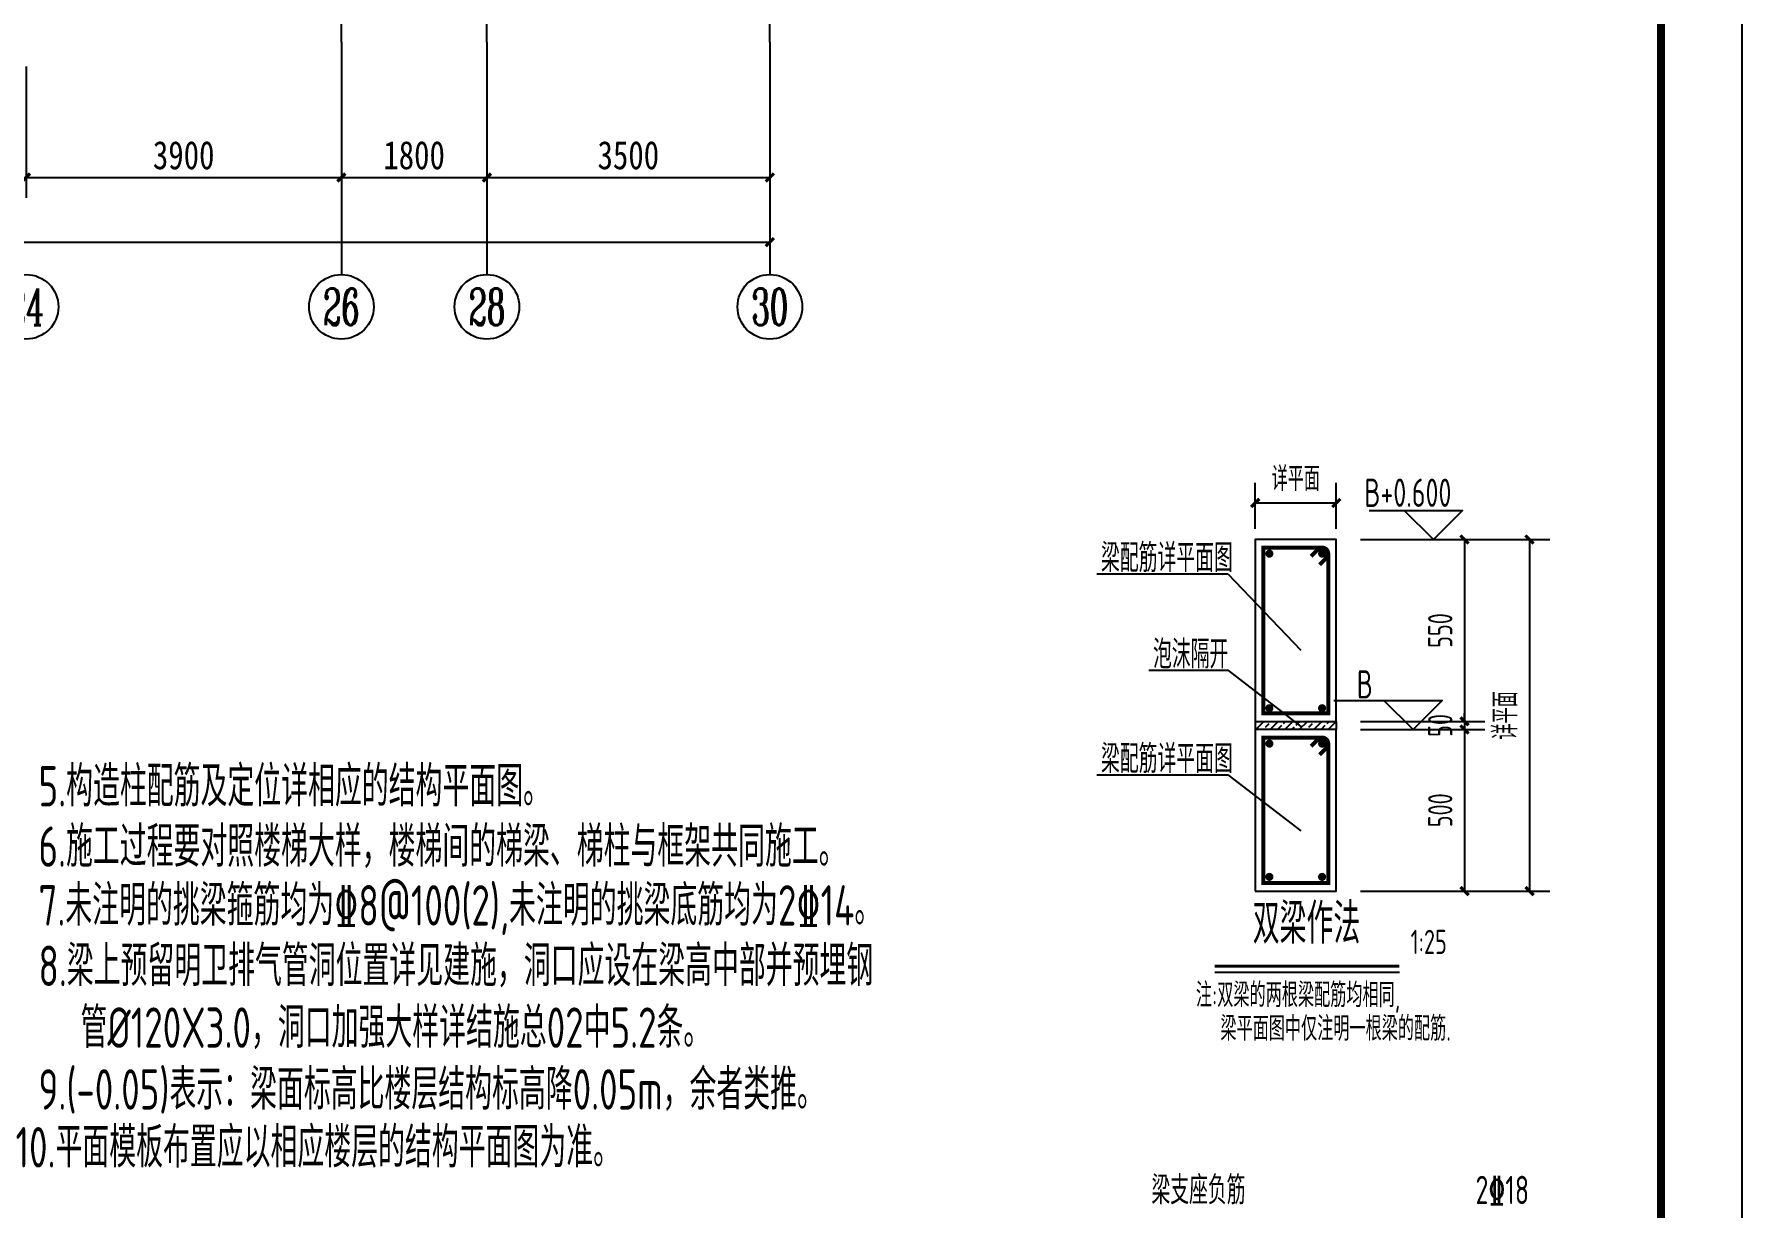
# Model space of a CAD drawing. Extents: x -144902 to 588294, y -160863 to 65494.
# Drawn here: x 352807 to 373930, y -41573 to -27047 of the extents above; entities that cross this region are included whole.
import ezdxf
from ezdxf.enums import TextEntityAlignment as Align

# ---------------------------------------------------------------- set-up
doc = ezdxf.new("R2010")
doc.units = 0
doc.header["$LTSCALE"] = 100
doc.linetypes.add('ACAD_ISO04W100', pattern=[30.5, 24, -3, 0.5, -3])
doc.layers.get('0').update_dxf_attribs({"linetype": 'CONTINUOUS'})
doc.layers.get('Defpoints').update_dxf_attribs({"linetype": 'CONTINUOUS'})
for name, color, linetype in [('1508', 2, 'CONTINUOUS'), ('AXIS', 3, 'CONTINUOUS'), ('AXIS_TEXT', 7, 'CONTINUOUS'), ('beam_dy', 7, 'CONTINUOUS'), ('DOTE', 253, 'ACAD_ISO04W100'), ('TEXT', 7, 'CONTINUOUS'), ('tk', 7, 'CONTINUOUS'), ('梁__实线', 4, 'CONTINUOUS')]:
    doc.layers.add(name, color=color, linetype=linetype)
doc.styles.add('_HZTXT', font='complex.shx', dxfattribs={"width": 0.7, "bigfont": 'tssdchn.shx'})
doc.styles.add('COMPLEX', font='COMPLEX')
doc.styles.add('DIM_FONT', font='SIMHEI.TTF', dxfattribs={"width": 0.8})
doc.styles.get("Standard").update_dxf_attribs({"font": 'tssdeng.shx', "width": 0.7, "bigfont": 'tssdchn.shx'})
doc.styles.add('TSSD_Dimension', font='Tssdeng.shx', dxfattribs={"width": 0.7, "bigfont": 'tssdchn.shx'})
doc.styles.add('TSSD_Rein', font='Tssdeng.shx', dxfattribs={"width": 0.7, "bigfont": 'tssdchn.shx'})
doc.dimstyles.new('_TCH_ARCH&&100', dxfattribs={"dimtxt": 350, "dimasz": 100, "dimexe": 250, "dimexo": 300, "dimgap": 100, "dimtad": 1, "dimdec": 0, "dimzin": 0, "dimdsep": 46, "dimtxsty": 'DIM_FONT', "dimblk": 'ARCHTICK', "dimcen": 0.09, "dimclrt": 7, "dimazin": 2, "dimtfac": 1, "dimtdec": 0, "dimtix": 1, "dimtmove": 2, "dimatfit": 3, "dimfxl": 1, "dimtolj": 1, "dimtzin": 0, "dimarcsym": 0})
doc.dimstyles.new('DIMN', dxfattribs={"dimtxt": 300, "dimasz": 100, "dimexe": 250, "dimexo": 300, "dimgap": 150, "dimtad": 1, "dimdec": 0, "dimzin": 0, "dimdsep": 46, "dimtxsty": 'DIM_FONT', "dimblk": 'ARCHTICK', "dimcen": 0.09, "dimclrt": 7, "dimazin": 2, "dimtfac": 1, "dimtdec": 0, "dimtix": 1, "dimtmove": 2, "dimatfit": 3, "dimfxl": 1, "dimtolj": 1, "dimtzin": 0, "dimarcsym": 0})

# ---------------------------------------------------------------- blocks, each defined once
blk = doc.blocks.new('A1tk')
at = {"layer": 'tk', "color": 5}
blk.add_lwpolyline([(0, 0), (0, 59400), (84100, 59400), (84100, 0)], close=True, dxfattribs=at)
at = {"layer": 'tk', "const_width": 100}
blk.add_lwpolyline([(2500, 1000), (83100, 1000), (83100, 58400), (2500, 58400)], close=True, dxfattribs=at)
blk = doc.blocks.new('_ArchTick')
at = {"color": 0, "linetype": 'ByBlock', "const_width": 0.4}
blk.add_lwpolyline([(-0.5, -0.5), (0.5, 0.5)], dxfattribs=at)
blk = doc.blocks.new('*D472')
at = {"layer": 'beam_dy', "color": 0, "lineweight": -2}
for p, q in [((370538, -33302), (371554, -33302)), ((371304, -33302), (371304, -37653)), ((370467, -37653), (371554, -37653))]:
    blk.add_line(p, q, dxfattribs=at)
at = {"layer": 'Defpoints', "color": 0}
for p in [(370238, -33302), (370167, -37653), (371304, -37653)]:
    blk.add_point(p, dxfattribs=at)
at = {"layer": 'beam_dy', "color": 0, "lineweight": -2, "xscale": 100, "yscale": 100, "zscale": 100}
for p, rotation in [((371304, -33302), 90), ((371304, -37653), 270)]:
    blk.add_blockref('_ArchTick', p, dxfattribs=dict(at, rotation=rotation))
at = {"layer": 'beam_dy', "color": 7, "insert": (371004, -35478), "char_height": 300, "attachment_point": 5, "rotation": 90, "style": 'TSSD_Dimension'}
blk.add_mtext('\\A1;详平面', dxfattribs=at)
blk = doc.blocks.new('*D473')
at = {"layer": 'beam_dy', "color": 0, "lineweight": -2}
for p, q in [((369214, -33302), (370750, -33302)), ((370500, -33302), (370500, -35553)), ((369214, -35553), (370750, -35553))]:
    blk.add_line(p, q, dxfattribs=at)
at = {"layer": 'Defpoints', "color": 0}
for p in [(368914, -33302), (368914, -35553), (370500, -35553)]:
    blk.add_point(p, dxfattribs=at)
at = {"layer": 'beam_dy', "color": 0, "lineweight": -2, "xscale": 100, "yscale": 100, "zscale": 100}
for p, rotation in [((370500, -33302), 90), ((370500, -35553), 270)]:
    blk.add_blockref('_ArchTick', p, dxfattribs=dict(at, rotation=rotation))
at = {"layer": 'beam_dy', "color": 7, "insert": (370200, -34428), "char_height": 300, "attachment_point": 5, "rotation": 90, "style": 'TSSD_Dimension'}
blk.add_mtext('\\A1;550', dxfattribs=at)
blk = doc.blocks.new('*D474')
at = {"layer": 'beam_dy', "color": 0, "lineweight": -2}
for p, q in [((369214, -35653), (370750, -35653)), ((370500, -35653), (370500, -37653)), ((369214, -37653), (370750, -37653))]:
    blk.add_line(p, q, dxfattribs=at)
at = {"layer": 'Defpoints', "color": 0}
for p in [(368914, -35653), (368914, -37653), (370500, -37653)]:
    blk.add_point(p, dxfattribs=at)
at = {"layer": 'beam_dy', "color": 0, "lineweight": -2, "xscale": 100, "yscale": 100, "zscale": 100}
for p, rotation in [((370500, -35653), 90), ((370500, -37653), 270)]:
    blk.add_blockref('_ArchTick', p, dxfattribs=dict(at, rotation=rotation))
at = {"layer": 'beam_dy', "color": 7, "insert": (370200, -36653), "char_height": 300, "attachment_point": 5, "rotation": 90, "style": 'TSSD_Dimension'}
blk.add_mtext('\\A1;\\A1;500', dxfattribs=at)
blk = doc.blocks.new('*D475')
at = {"layer": 'beam_dy', "color": 0, "lineweight": -2}
for p, q in [((370500, -35553), (370500, -35453)), ((369214, -35553), (370750, -35553)), ((369214, -35653), (370750, -35653)), ((370500, -35553), (370500, -35653)), ((370500, -35653), (370500, -35753))]:
    blk.add_line(p, q, dxfattribs=at)
at = {"layer": 'Defpoints', "color": 0}
for p in [(368914, -35553), (368914, -35653), (370500, -35653)]:
    blk.add_point(p, dxfattribs=at)
at = {"layer": 'beam_dy', "color": 0, "lineweight": -2, "xscale": 100, "yscale": 100, "zscale": 100}
for p, rotation in [((370500, -35553), 270), ((370500, -35653), 90)]:
    blk.add_blockref('_ArchTick', p, dxfattribs=dict(at, rotation=rotation))
at = {"layer": 'beam_dy', "color": 7, "insert": (370200, -35603), "char_height": 300, "attachment_point": 5, "rotation": 90, "style": 'TSSD_Dimension'}
blk.add_mtext('\\A1;50', dxfattribs=at)
blk = doc.blocks.new('*D476')
at = {"layer": 'beam_dy', "color": 0, "lineweight": -2}
for p, q in [((367912, -33170), (367912, -32600)), ((368914, -33170), (368914, -32600)), ((367912, -32850), (368914, -32850))]:
    blk.add_line(p, q, dxfattribs=at)
at = {"layer": 'Defpoints', "color": 0}
for p in [(368914, -32850), (367912, -33470), (368914, -33470)]:
    blk.add_point(p, dxfattribs=at)
at = {"layer": 'beam_dy', "color": 0, "lineweight": -2, "xscale": 100, "yscale": 100, "zscale": 100, "rotation": 180}
blk.add_blockref('_ArchTick', (367912, -32850), dxfattribs=at)
at = {"layer": 'beam_dy', "color": 0, "lineweight": -2, "xscale": 100, "yscale": 100, "zscale": 100}
blk.add_blockref('_ArchTick', (368914, -32850), dxfattribs=at)
at = {"layer": 'beam_dy', "color": 7, "insert": (368413, -32550), "char_height": 300, "attachment_point": 5, "style": 'TSSD_Dimension'}
blk.add_mtext('\\A1;详平面', dxfattribs=at)
blk = doc.blocks.new('*D1687')
at = {"layer": 'AXIS', "color": 0, "lineweight": -2}
for p, q in [((39661, 3375), (39661, 1750)), ((43161, 3375), (43161, 1750)), ((39661, 2000), (43161, 2000))]:
    blk.add_line(p, q, dxfattribs=at)
at = {"layer": 'Defpoints', "color": 0}
for p in [(39661, 3675), (43161, 3675), (43161, 2000)]:
    blk.add_point(p, dxfattribs=at)
at = {"layer": 'AXIS', "color": 0, "lineweight": -2, "xscale": 100, "yscale": 100, "zscale": 100, "rotation": 180}
blk.add_blockref('_ArchTick', (39661, 2000), dxfattribs=at)
at = {"layer": 'AXIS', "color": 0, "lineweight": -2, "xscale": 100, "yscale": 100, "zscale": 100}
blk.add_blockref('_ArchTick', (43161, 2000), dxfattribs=at)
at = {"layer": 'AXIS', "color": 7, "insert": (41411, 2275), "char_height": 350, "attachment_point": 5, "style": 'DIM_FONT'}
blk.add_mtext('\\A1;3500', dxfattribs=at)
blk = doc.blocks.new('*D1688')
at = {"layer": 'AXIS', "color": 0, "lineweight": -2}
for p, q in [((37861, 3375), (37861, 1750)), ((39661, 3375), (39661, 1750)), ((37861, 2000), (39661, 2000))]:
    blk.add_line(p, q, dxfattribs=at)
at = {"layer": 'Defpoints', "color": 0}
for p in [(37861, 3675), (39661, 3675), (39661, 2000)]:
    blk.add_point(p, dxfattribs=at)
at = {"layer": 'AXIS', "color": 0, "lineweight": -2, "xscale": 100, "yscale": 100, "zscale": 100, "rotation": 180}
blk.add_blockref('_ArchTick', (37861, 2000), dxfattribs=at)
at = {"layer": 'AXIS', "color": 0, "lineweight": -2, "xscale": 100, "yscale": 100, "zscale": 100}
blk.add_blockref('_ArchTick', (39661, 2000), dxfattribs=at)
at = {"layer": 'AXIS', "color": 7, "insert": (38761, 2275), "char_height": 350, "attachment_point": 5, "style": 'DIM_FONT'}
blk.add_mtext('\\A1;1800', dxfattribs=at)
blk = doc.blocks.new('*D1689')
at = {"layer": 'AXIS', "color": 0, "lineweight": -2}
for p, q in [((33961, 3375), (33961, 1750)), ((37861, 3375), (37861, 1750)), ((33961, 2000), (37861, 2000))]:
    blk.add_line(p, q, dxfattribs=at)
at = {"layer": 'Defpoints', "color": 0}
for p in [(33961, 3675), (37861, 3675), (37861, 2000)]:
    blk.add_point(p, dxfattribs=at)
at = {"layer": 'AXIS', "color": 0, "lineweight": -2, "xscale": 100, "yscale": 100, "zscale": 100, "rotation": 180}
blk.add_blockref('_ArchTick', (33961, 2000), dxfattribs=at)
at = {"layer": 'AXIS', "color": 0, "lineweight": -2, "xscale": 100, "yscale": 100, "zscale": 100}
blk.add_blockref('_ArchTick', (37861, 2000), dxfattribs=at)
at = {"layer": 'AXIS', "color": 7, "insert": (35911, 2275), "char_height": 350, "attachment_point": 5, "style": 'DIM_FONT'}
blk.add_mtext('\\A1;3900', dxfattribs=at)
blk = doc.blocks.new('*D1703')
at = {"layer": 'AXIS', "color": 0, "lineweight": -2}
for p, q in [((4061, 3375), (4061, 950)), ((43161, 3375), (43161, 950)), ((4061, 1200), (43161, 1200))]:
    blk.add_line(p, q, dxfattribs=at)
at = {"layer": 'Defpoints', "color": 0}
for p in [(4061, 3675, 0), (43161, 3675, 0), (43161, 1200)]:
    blk.add_point(p, dxfattribs=at)
at = {"layer": 'AXIS', "color": 0, "lineweight": -2, "xscale": 100, "yscale": 100, "zscale": 100, "rotation": 180}
blk.add_blockref('_ArchTick', (4061, 1200), dxfattribs=at)
at = {"layer": 'AXIS', "color": 0, "lineweight": -2, "xscale": 100, "yscale": 100, "zscale": 100}
blk.add_blockref('_ArchTick', (43161, 1200), dxfattribs=at)
at = {"layer": 'AXIS', "color": 7, "insert": (23611, 1475), "char_height": 350, "attachment_point": 5, "style": 'DIM_FONT'}
blk.add_mtext('\\A1;39100', dxfattribs=at)
blk = doc.blocks.new('_AXISO')
blk.add_circle((0, 0), 0.5)
at = {"layer": 'AXIS_TEXT', "style": 'COMPLEX', "width": 1.041667}
blk.add_attdef('A', text='', height=0.56, dxfattribs=at).set_placement((-0.25, -0.28), (0.25, -0.28), align=Align.FIT)
blk = doc.blocks.new('2012122621245179')
at = {"layer": 'AXIS'}
for p, q in [((37861.4, 3675, 0), (37861.4, 800, 0)), ((39661.4, 3675, 0), (39661.4, 800, 0)), ((43161.4, 3675, 0), (43161.4, 800, 0))]:
    blk.add_line(p, q, dxfattribs=at)
at = {"layer": 'DOTE'}
for p, q in [((43161.4, 3675, 0), (43161.4, 23075, 0)), ((37861.4, 3675, 0), (37861.4, 16475, 0)), ((39661.4, 3675, 0), (39661.4, 15175, 0))]:
    blk.add_line(p, q, dxfattribs=at)
at = {"layer": 'AXIS'}
ref = blk.add_blockref('_AXISO', (33961.4, 400, 0), dxfattribs=dict(at, xscale=800, yscale=800, zscale=800))
ref.add_attrib('A', '24', dxfattribs={"layer": 'AXIS_TEXT', "height": 452.55, "style": '_HZTXT', "width": 0.583333}).set_placement((33735.1, 173.7, 0), (34187.6, 173.7, 0), align=Align.FIT)
ref = blk.add_blockref('_AXISO', (37861.4, 400, 0), dxfattribs=dict(at, xscale=800, yscale=800, zscale=800))
ref.add_attrib('A', '26', dxfattribs={"layer": 'AXIS_TEXT', "height": 452.55, "style": '_HZTXT', "width": 0.617647}).set_placement((37635.1, 173.7, 0), (38087.6, 173.7, 0), align=Align.FIT)
ref = blk.add_blockref('_AXISO', (39661.4, 400, 0), dxfattribs=dict(at, xscale=800, yscale=800, zscale=800))
ref.add_attrib('A', '28', dxfattribs={"layer": 'AXIS_TEXT', "height": 452.55, "style": '_HZTXT', "width": 0.617647}).set_placement((39435.1, 173.7, 0), (39887.6, 173.7, 0), align=Align.FIT)
ref = blk.add_blockref('_AXISO', (43161.4, 400, 0), dxfattribs=dict(at, xscale=800, yscale=800, zscale=800))
ref.add_attrib('A', '30', dxfattribs={"layer": 'AXIS_TEXT', "height": 452.55, "style": '_HZTXT', "width": 0.636364}).set_placement((42935.1, 173.7, 0), (43387.6, 173.7, 0), align=Align.FIT)
for p1, p2, distance, picture, middle in [((4061.4, 3675, 0), (43161.4, 3675, 0), -2475, '*D1703', (23611.4, 1475, 0)), ((33961.4, 3675, 0), (37861.4, 3675, 0), -1675, '*D1689', (35911.4, 2275, 0)), ((37861.4, 3675, 0), (39661.4, 3675, 0), -1675, '*D1688', (38761.4, 2275, 0)), ((39661.4, 3675, 0), (43161.4, 3675, 0), -1675, '*D1687', (41411.4, 2275, 0))]:
    dim = blk.add_aligned_dim(p1=p1, p2=p2, distance=distance, dimstyle='_TCH_ARCH&&100', dxfattribs=at)
    dim.commit()
    dim.dimension.update_dxf_attribs({"geometry": picture, "text_midpoint": middle})

msp = doc.modelspace()

# ---------------------------------------------------------------- hatches: boundary and pattern name
at = {"layer": '梁__实线'}
h = msp.add_hatch(dxfattribs=at)
h.set_pattern_fill('ANSI33', color=256, scale=20, style=0)
h.set_pattern_definition([(45, (477057.4, 278775.74), (-89.80256, 89.80256), []), (45, (477147.2, 278775.74), (-89.80256, 89.80256), [63.5, -31.75])])
h.paths.add_polyline_path([(367911.562, -35553.009), (367911.562, -35653.33), (368913.848, -35653.33), (368913.848, -35653.009), (368913.848, -35553.009)])

# ---------------------------------------------------------------- linework, layer by layer
at = {"layer": 'beam_dy'}
for p, q in [((365952.203, -33727.369), (367573.829, -33727.369)), ((367573.829, -33727.369), (368474.481, -34672.238)), ((366594.946, -34920.028), (367573.829, -34920.028)), ((367573.829, -34920.028), (368474.481, -35614.897)), ((367911.562, -35553.009), (367911.562, -35653.009)), ((367911.562, -35653.33), (367911.562, -35653.009)), ((368913.848, -35553.009), (368913.848, -35653.009)), ((368913.848, -35653.009), (368913.848, -35653.33)), ((365952.203, -36214.274), (367573.829, -36214.274)), ((367573.829, -36214.274), (368474.481, -36909.143)), ((367410.632, -38658.218), (369694.115, -38658.218))]:
    msp.add_line(p, q, dxfattribs=at)
for points in [[(369320.544, -32942.17), (370474.483, -32942.17), (370114.483, -33302.17), (369754.483, -32942.17)], [(368884.724, -35293.33), (370223.914, -35293.33), (369863.914, -35653.33), (369503.914, -35293.33)]]:
    msp.add_lwpolyline(points, dxfattribs=at)
for points in [[(367911.562, -35553.009), (368913.848, -35553.009), (368913.848, -33303.17), (367911.562, -33303.17)], [(367911.562, -37653.17), (368913.848, -37653.17), (368913.848, -35653.33), (367911.562, -35653.33)]]:
    msp.add_lwpolyline(points, close=True, dxfattribs=at)
at = {"layer": 'beam_dy', "const_width": 50}
for points in [[(368600.963, -33508.989), (368685.815, -33424.137, -0.668178638), (368813.848, -33477.17), (368813.848, -35453.009), (368011.562, -35453.009), (368011.562, -33402.17), (368738.848, -33402.17, -0.668178638), (368791.881, -33530.203), (368707.029, -33615.055)], [(368600.963, -35860.15), (368685.815, -35775.297, -0.668178638), (368813.848, -35828.33), (368813.848, -37553.17), (368011.562, -37553.17), (368011.562, -35753.33), (368738.848, -35753.33, -0.668178638), (368791.881, -35881.363), (368707.029, -35966.216)]]:
    msp.add_lwpolyline(points, format="xyb", dxfattribs=at)
for points in [[(368061.562, -33477.17, 1), (368111.562, -33477.17, 1)], [(368713.848, -33477.17, 1), (368763.848, -33477.17, 1)], [(368061.562, -35389.576, -1), (368111.562, -35389.576, -1)], [(368713.848, -35389.576, -1), (368763.848, -35389.576, -1)], [(368061.562, -35828.33, 1), (368111.562, -35828.33, 1)], [(368713.848, -35828.33, 1), (368763.848, -35828.33, 1)], [(368061.562, -37477.056, -1), (368111.562, -37477.056, -1)], [(368713.848, -37477.056, -1), (368763.848, -37477.056, -1)]]:
    msp.add_lwpolyline(points, format="xyb", close=True, dxfattribs=at)
at = {"layer": 'beam_dy', "const_width": 40}
msp.add_lwpolyline([(367410.632, -38582.096), (369694.115, -38582.096)], dxfattribs=at)

# ---------------------------------------------------------------- block references
at = {"layer": '1508', "rotation": 270}
msp.add_blockref('A1tk', (314530.384, -844.592), dxfattribs=at)
at = {"layer": 'AXIS'}
msp.add_blockref('2012122621245179', (318746.016, -30822.406), dxfattribs=at)

# ---------------------------------------------------------------- texts
at = {"layer": 'beam_dy', "color": 2, "style": 'TSSD_Rein', "width": 0.7}
for s, p in [('B+0.600', (369799.451, -32723.033)), ('B ', (369341.619, -35094.105))]:
    msp.add_text(s, height=350, dxfattribs=at).set_placement(p, align=Align.MIDDLE)
for s, p in [('梁配筋详平面图', (366004.063, -33704.874)), ('泡沫隔开', (366646.806, -34897.534)), ('梁配筋详平面图', (366004.063, -36191.779)), ('梁支座负筋', (366627.311, -41530.002)), ('2%%13218', (370635.744, -41527.03))]:
    msp.add_text(s, height=350, dxfattribs=at).set_placement(p)
at = {"layer": 'beam_dy', "style": 'TSSD_Rein', "width": 0.7}
msp.add_text('双梁作法', height=500, dxfattribs=at).set_placement((368545.611, -38454.931), align=Align.BOTTOM_CENTER)
at = {"layer": 'beam_dy', "color": 4, "style": 'TSSD_Rein', "width": 0.7}
for s, p in [('1:25', (369832.844, -38432.531)), ('注:双梁的两根梁配筋均相同,', (367177.542, -39089.161)), ('梁平面图中仅注明一根梁的配筋.', (367480.633, -39504.645))]:
    msp.add_text(s, height=300, dxfattribs=at).set_placement(p)
at = {"layer": 'TEXT', "width": 0.7}
for s, p in [('5.构造柱配筋及定位详相应的结构平面图。', (352861.244, -36605.454)), ('6.施工过程要对照楼梯大样，楼梯间的梯梁、梯柱与框架共同施工。', (352861.244, -37352.117)), ('7.未注明的挑梁箍筋均为%%1328@100(2),未注明的挑梁底筋均为2%%13214。', (352861.244, -38079.634)), ('8.梁上预留明卫排气管洞位置详见建施，洞口应设在梁高中部并预埋钢', (352861.244, -38828.098)), ('管%%c120X3.0，洞口加强大样详结施总02中5.2条。', (353380.773, -39592.928)), ('9.(-0.05)表示：梁面标高比楼层结构标高降0.05m，余者类推。', (352861.244, -40357.568))]:
    msp.add_text(s, height=500, dxfattribs=at).set_placement(p)
at = {"layer": 'TEXT', "ltscale": 99, "width": 0.7}
msp.add_text('10.平面模板布置应以相应楼层的结构平面图为准。', height=500, dxfattribs=at).set_placement((352577.064, -41073.49))

# ---------------------------------------------------------------- dimensions: what is measured, and where the dimension line sits
at = {"layer": 'beam_dy'}
dim = msp.add_linear_dim(base=(368913.848, -32850.373), p1=(367911.562, -33469.65), p2=(368913.848, -33469.65), text='详平面', dimstyle='DIMN', override={"dimlfac": 0.2, "dimtxsty": 'TSSD_Dimension'}, dxfattribs=at)
dim.commit()
dim.dimension.update_dxf_attribs({"geometry": '*D476', "text_midpoint": (368412.705, -32550.373)})
for base, p1, p2, text, picture, middle in [((370499.888, -35553.009), (368913.848, -33302.17), (368913.848, -35553.009), '550', '*D473', (370199.888, -34427.589)), ((371304.222, -37653.17), (370237.822, -33302.17), (370167.244, -37653.17), '详平面', '*D472', (371004.222, -35477.67)), ((370499.888, -35653.009), (368913.848, -35553.33), (368913.848, -35653.009), '50', '*D475', (370199.888, -35603.17)), ((370499.888, -37653.17), (368913.848, -35653.33), (368913.848, -37653.17), '\\A1;500', '*D474', (370199.888, -36653.25))]:
    dim = msp.add_linear_dim(base=base, p1=p1, p2=p2, angle=90, text=text, dimstyle='DIMN', override={"dimlfac": 0.2, "dimtxsty": 'TSSD_Dimension'}, dxfattribs=at)
    dim.commit()
    dim.dimension.update_dxf_attribs({"geometry": picture, "text_midpoint": middle})

doc.saveas('drawing.dxf')
